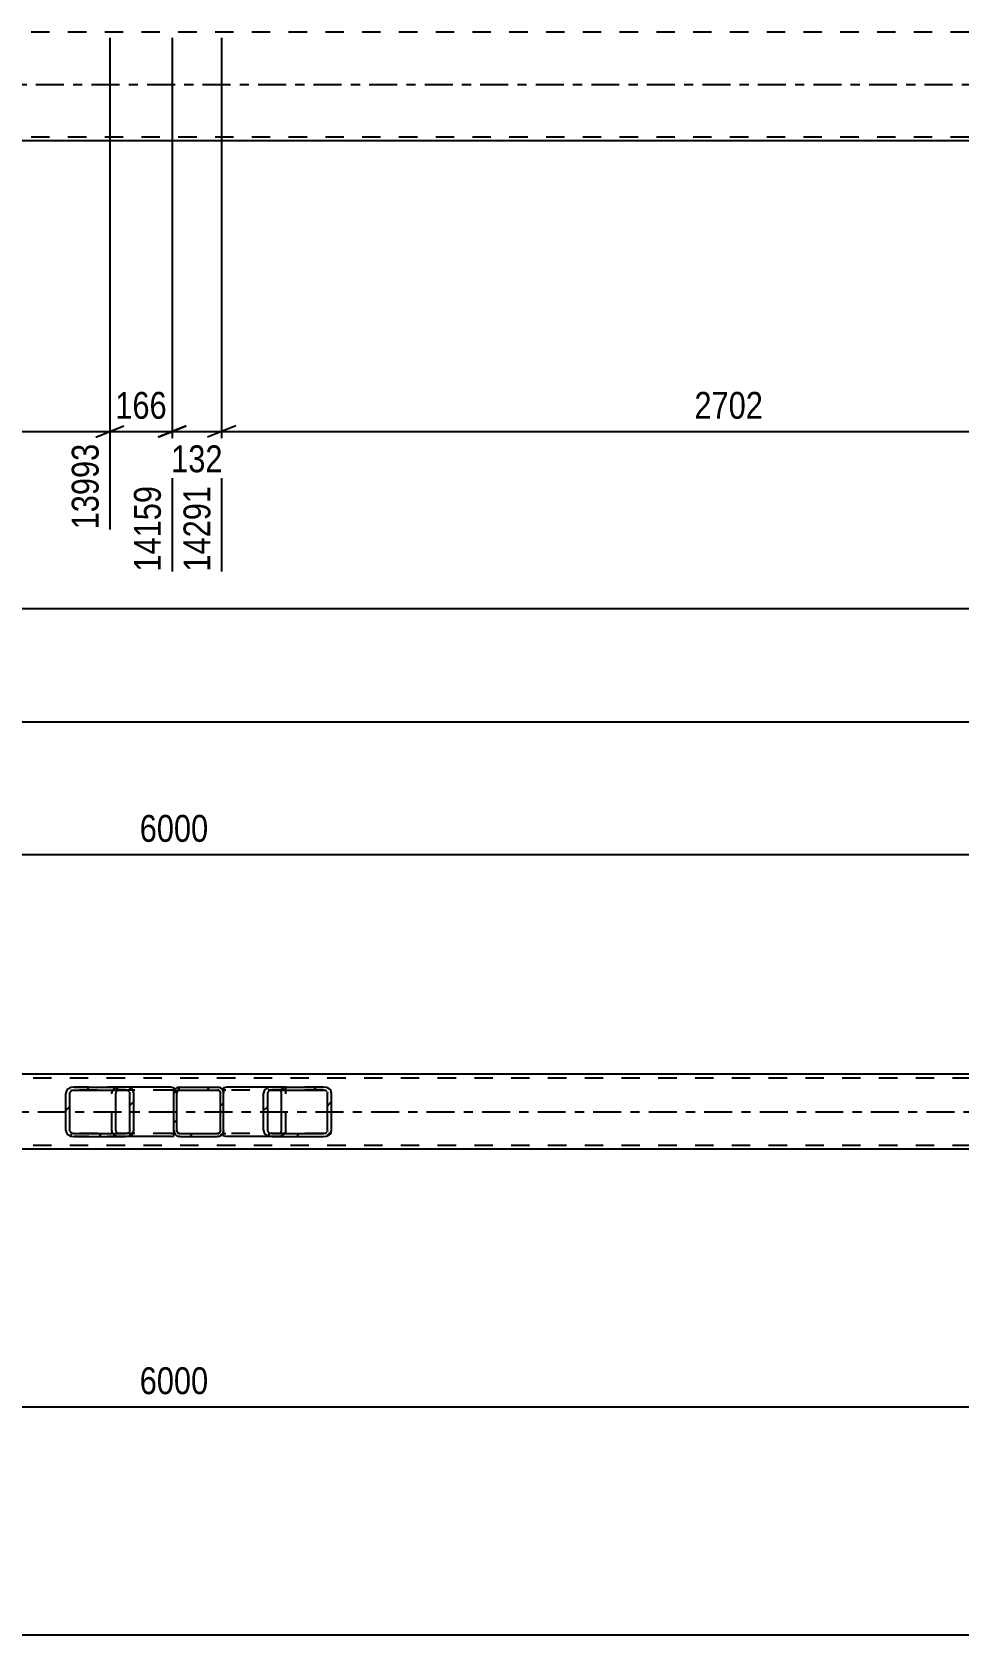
# Model space of a CAD drawing. Header units: millimetres. Extents: x 0 to 1189, y 0 to 841.
# Drawn here: x 588.9 to 687.7, y 387.2 to 558.1 of the extents above; entities that cross this region are included whole.
import ezdxf

# ---------------------------------------------------------------- set-up
doc = ezdxf.new("R2010")
doc.units = ezdxf.units.MM
doc.linetypes.add('DXK_LINE_DOT2', pattern=[3.9198, 1.9599, -1.9599])
doc.linetypes.add('DXK_LINE_DOT3', pattern=[5.9187, 2.979, -0.9799, 0.9799, -0.9799])
doc.styles.add('Arial Narrow', font='ARIALN.TTF', dxfattribs={"height": 0.2})

# ---------------------------------------------------------------- blocks, each defined once
blk = doc.blocks.new('Part-761554296-5138 - 4678')
at = {"color": 7, "linetype": 'DXK_LINE_DOT2'}
for p, q in [((1045.46, 558.05), (115.82, 558.05)), ((1045.46, 546.85), (115.82, 546.85))]:
    blk.add_line(p, q, dxfattribs=at)
at = {"color": 7, "linetype": 'DXK_LINE_DOT3'}
blk.add_line((115.82, 552.45), (1045.46, 552.45), dxfattribs=at)
at = {"color": 2, "linetype": 'Continuous'}
blk.add_line((719.96, 546.45), (492.97, 546.45), dxfattribs=at)
blk = doc.blocks.new('Part-761554296-3735 - 3595')
at = {"linetype": 'Continuous'}
h = blk.add_hatch(dxfattribs=at)
h.set_pattern_fill('', scale=0.7, style=0, pattern_type=0)
h.set_pattern_definition([(45, (599.2035, 440.3552), (-1.57154, 1.57154), [])])
h.paths.add_polyline_path([(598.87, 440.31), (599.2, 440.36), (599.49, 440.49), (599.68, 440.7), (599.75, 440.95), (599.75, 444.95), (599.68, 445.19), (599.49, 445.4), (599.2, 445.54), (598.87, 445.59), (593.38, 445.59), (593.04, 445.54), (592.76, 445.4), (592.56, 445.19), (592.5, 444.95), (592.5, 440.95), (592.56, 440.7), (592.76, 440.49), (593.04, 440.36), (593.38, 440.31)])
h.paths.add_polyline_path([(593.21, 440.65), (593.07, 440.72), (592.97, 440.82), (592.94, 440.95), (592.94, 444.95), (592.97, 445.07), (593.07, 445.17), (593.21, 445.24), (593.38, 445.27), (598.87, 445.27), (599.04, 445.24), (599.18, 445.17), (599.27, 445.07), (599.31, 444.95), (599.31, 440.95), (599.27, 440.82), (599.18, 440.72), (599.04, 440.65), (598.87, 440.63), (593.38, 440.63)])
at = {"color": 2, "linetype": 'Continuous'}
for p, q in [((592.56, 445.19), (592.5, 444.95)), ((592.5, 440.95), (592.5, 444.95)), ((592.94, 444.95), (592.97, 445.07)), ((592.94, 440.95), (592.94, 444.95)), ((593.38, 445.59), (593.04, 445.54)), ((593.21, 445.24), (593.38, 445.27)), ((593.38, 445.59), (598.87, 445.59)), ((593.38, 445.27), (598.87, 445.27)), ((597.87, 445.07), (597.83, 444.95)), ((597.83, 440.95), (597.83, 444.95)), ((598.27, 445.27), (598.1, 445.24)), ((603.76, 445.59), (598.87, 445.59)), ((599.2, 445.54), (598.87, 445.59)), ((598.87, 445.27), (599.04, 445.24)), ((599.27, 445.07), (599.31, 444.95)), ((599.31, 440.95), (599.31, 444.95)), ((599.75, 444.95), (599.68, 445.19)), ((599.75, 440.95), (599.75, 444.95)), ((603.76, 445.59), (604.02, 445.55)), ((604.02, 445.55), (604.02, 445.54)), ((604.02, 445.54), (604.02, 445.4)), ((604.02, 445.4), (604.02, 444.95)), ((592.5, 440.95), (592.56, 440.7)), ((592.97, 440.82), (592.94, 440.95)), ((597.83, 440.95), (597.87, 440.82)), ((599.31, 440.95), (599.27, 440.82)), ((599.68, 440.7), (599.75, 440.95)), ((604.02, 440.34), (604.02, 440.95)), ((593.04, 440.36), (593.38, 440.31)), ((593.38, 440.63), (593.21, 440.65)), ((593.38, 440.63), (598.87, 440.63)), ((593.38, 440.31), (598.87, 440.31)), ((598.1, 440.65), (598.27, 440.63)), ((599.04, 440.65), (598.87, 440.63)), ((598.87, 440.31), (599.2, 440.36)), ((603.76, 440.31), (598.87, 440.31)), ((603.76, 440.31), (604.02, 440.34))]:
    blk.add_line(p, q, dxfattribs=at)
at = {"color": 7, "linetype": 'DXK_LINE_DOT2'}
for p, q in [((598.87, 445.59), (593.38, 445.59)), ((603.76, 445.27), (593.38, 445.27)), ((597.39, 444.95), (597.46, 445.19)), ((597.39, 440.95), (597.39, 444.95)), ((597.93, 445.54), (598.27, 445.59)), ((603.93, 445.24), (603.76, 445.27)), ((604.02, 445.2), (603.93, 445.24)), ((604.02, 445.4), (604.02, 445.2)), ((604.02, 440.95), (604.02, 445.19)), ((597.46, 440.7), (597.39, 440.95)), ((603.76, 440.63), (593.38, 440.63)), ((598.87, 440.31), (593.38, 440.31)), ((598.27, 440.31), (597.93, 440.36)), ((603.76, 440.63), (603.93, 440.65)), ((603.93, 440.65), (604.02, 440.69))]:
    blk.add_line(p, q, dxfattribs=at)
at = {"color": 2, "linetype": 'Continuous'}
for centre, radius, start, end in [((593.24, 444.76), 0.802, 104.5547, 147.5896), ((593.31, 444.85), 0.401, 104.5547, 147.5896), ((598.2, 444.85), 0.401, 104.5547, 147.5896), ((598.93, 444.85), 0.401, 32.4104, 75.4453), ((599, 444.76), 0.802, 32.4104, 75.4453), ((593.24, 441.13), 0.802, 212.4104, 255.4453), ((593.31, 441.04), 0.401, 212.4104, 255.4453), ((598.2, 441.04), 0.401, 212.4104, 255.4453), ((598.93, 441.04), 0.401, 284.5547, 327.5896), ((599, 441.13), 0.802, 284.5547, 327.5896)]:
    blk.add_arc(centre, radius, start, end, dxfattribs=at)
at = {"color": 7, "linetype": 'DXK_LINE_DOT2'}
for centre, start, end in [((598.14, 444.76), 104.5547, 147.5896), ((598.14, 441.13), 212.4104, 255.4453)]:
    blk.add_arc(centre, 0.802, start, end, dxfattribs=at)
blk = doc.blocks.new('Part-761554296-3622 - 3595')
at = {"linetype": 'Continuous'}
h = blk.add_hatch(dxfattribs=at)
h.set_pattern_fill('', scale=0.7, style=0, pattern_type=0)
h.set_pattern_definition([(45, (608.904, 440.3552), (-1.57154, 1.57154), [])])
h.paths.add_polyline_path([(608.66, 440.31), (608.9, 440.36), (609.11, 440.49), (609.25, 440.7), (609.3, 440.95), (609.3, 444.95), (609.25, 445.19), (609.11, 445.4), (608.9, 445.54), (608.66, 445.59), (604.66, 445.59), (604.41, 445.54), (604.21, 445.4), (604.07, 445.19), (604.02, 444.95), (604.02, 440.95), (604.07, 440.7), (604.21, 440.49), (604.41, 440.36), (604.66, 440.31)])
h.paths.add_polyline_path([(604.54, 440.65), (604.43, 440.72), (604.36, 440.82), (604.34, 440.95), (604.34, 444.95), (604.36, 445.07), (604.43, 445.17), (604.54, 445.24), (604.66, 445.27), (608.66, 445.27), (608.78, 445.24), (608.89, 445.17), (608.95, 445.07), (608.98, 444.95), (608.98, 440.95), (608.95, 440.82), (608.89, 440.72), (608.78, 440.65), (608.66, 440.63), (604.66, 440.63)])
at = {"color": 7, "linetype": 'DXK_LINE_DOT2'}
for p, q in [((604.02, 444.95), (604.07, 445.19)), ((604.02, 440.95), (604.02, 444.95)), ((604.36, 445.07), (604.34, 444.95)), ((604.34, 440.95), (604.34, 444.95)), ((604.41, 445.54), (604.66, 445.59)), ((604.66, 445.27), (604.54, 445.24)), ((604.66, 445.59), (608.66, 445.59)), ((604.66, 445.27), (608.66, 445.27)), ((608.66, 445.59), (608.9, 445.54)), ((608.78, 445.24), (608.66, 445.27)), ((608.98, 444.95), (608.95, 445.07)), ((608.98, 440.95), (608.98, 444.95)), ((609.25, 445.19), (609.3, 444.95)), ((609.3, 440.95), (609.3, 444.95)), ((604.07, 440.7), (604.02, 440.95)), ((604.34, 440.95), (604.36, 440.82)), ((608.95, 440.82), (608.98, 440.95)), ((609.3, 440.95), (609.25, 440.7)), ((604.66, 440.31), (604.41, 440.36)), ((604.54, 440.65), (604.66, 440.63)), ((604.66, 440.63), (608.66, 440.63)), ((604.66, 440.31), (608.66, 440.31)), ((608.66, 440.63), (608.78, 440.65)), ((608.9, 440.36), (608.66, 440.31))]:
    blk.add_line(p, q, dxfattribs=at)
at = {"color": 2, "linetype": 'Continuous'}
for p, q in [((604.07, 445.19), (604.02, 444.95)), ((604.02, 440.95), (604.02, 444.95)), ((604.34, 444.95), (604.36, 445.07)), ((604.34, 440.95), (604.34, 444.95)), ((604.66, 445.59), (604.41, 445.54)), ((604.54, 445.24), (604.66, 445.27)), ((604.66, 445.59), (608.66, 445.59)), ((604.66, 445.27), (608.66, 445.27)), ((608.9, 445.54), (608.66, 445.59)), ((608.66, 445.27), (608.78, 445.24)), ((608.95, 445.07), (608.98, 444.95)), ((608.98, 440.95), (608.98, 444.95)), ((609.3, 444.95), (609.25, 445.19)), ((609.3, 440.95), (609.3, 444.95)), ((604.02, 440.95), (604.07, 440.7)), ((604.36, 440.82), (604.34, 440.95)), ((608.98, 440.95), (608.95, 440.82)), ((609.25, 440.7), (609.3, 440.95)), ((604.41, 440.36), (604.66, 440.31)), ((604.66, 440.63), (604.54, 440.65)), ((604.66, 440.63), (608.66, 440.63)), ((604.66, 440.31), (608.66, 440.31)), ((608.78, 440.65), (608.66, 440.63)), ((608.66, 440.31), (608.9, 440.36))]:
    blk.add_line(p, q, dxfattribs=at)
at = {"color": 7, "linetype": 'DXK_LINE_DOT2'}
for centre, radius, start, end in [((604.66, 444.95), 0.64, 112.5, 157.5), ((604.66, 444.95), 0.32, 112.5, 157.5), ((608.66, 444.95), 0.32, 22.5, 67.5), ((608.66, 444.95), 0.64, 22.5, 67.5), ((604.66, 440.95), 0.64, 202.5, 247.5), ((604.66, 440.95), 0.32, 202.5, 247.5), ((608.66, 440.95), 0.32, 292.5, 337.5), ((608.66, 440.95), 0.64, 292.5, 337.5)]:
    blk.add_arc(centre, radius, start, end, dxfattribs=at)
at = {"color": 2, "linetype": 'Continuous'}
for centre, radius, start, end in [((604.66, 444.95), 0.64, 112.5, 157.5), ((604.66, 444.95), 0.32, 112.5, 157.5), ((608.66, 444.95), 0.32, 22.5, 67.5), ((608.66, 444.95), 0.64, 22.5, 67.5), ((604.66, 440.95), 0.64, 202.5, 247.5), ((604.66, 440.95), 0.32, 202.5, 247.5), ((608.66, 440.95), 0.32, 292.5, 337.5), ((608.66, 440.95), 0.64, 292.5, 337.5)]:
    blk.add_arc(centre, radius, start, end, dxfattribs=at)
blk = doc.blocks.new('Part-761554296-3688 - 3595')
at = {"color": 2, "linetype": 'Continuous'}
for p, q in [((1045.66, 446.95), (116.02, 446.95)), ((1040.86, 438.95), (116.02, 438.95))]:
    blk.add_line(p, q, dxfattribs=at)
at = {"color": 7, "linetype": 'DXK_LINE_DOT2'}
for p, q in [((1045.66, 446.55), (116.02, 446.55)), ((1045.66, 439.35), (116.02, 439.35))]:
    blk.add_line(p, q, dxfattribs=at)
at = {"color": 7, "linetype": 'DXK_LINE_DOT3'}
blk.add_line((116.02, 442.95), (1045.66, 442.95), dxfattribs=at)
blk = doc.blocks.new('Part-761554296-3792 - 3595')
at = {"linetype": 'Continuous'}
h = blk.add_hatch(dxfattribs=at)
h.set_pattern_fill('', scale=0.7, style=0, pattern_type=0)
h.set_pattern_definition([(45, (620.278, 440.3552), (-1.57154, 1.57154), [])])
h.paths.add_polyline_path([(619.94, 440.31), (620.28, 440.36), (620.56, 440.49), (620.75, 440.7), (620.82, 440.95), (620.82, 444.95), (620.75, 445.19), (620.56, 445.4), (620.28, 445.54), (619.94, 445.59), (614.45, 445.59), (614.11, 445.54), (613.83, 445.4), (613.64, 445.19), (613.57, 444.95), (613.57, 440.95), (613.64, 440.7), (613.83, 440.49), (614.11, 440.36), (614.45, 440.31)])
h.paths.add_polyline_path([(614.28, 440.65), (614.14, 440.72), (614.05, 440.82), (614.01, 440.95), (614.01, 444.95), (614.05, 445.07), (614.14, 445.17), (614.28, 445.24), (614.45, 445.27), (619.94, 445.27), (620.11, 445.24), (620.25, 445.17), (620.35, 445.07), (620.38, 444.95), (620.38, 440.95), (620.35, 440.82), (620.25, 440.72), (620.11, 440.65), (619.94, 440.63), (614.45, 440.63)])
at = {"color": 2, "linetype": 'Continuous'}
for p, q in [((609.3, 445.55), (609.56, 445.59)), ((609.3, 445.55), (609.3, 444.95)), ((614.45, 445.59), (609.56, 445.59)), ((613.64, 445.19), (613.57, 444.95)), ((613.57, 440.95), (613.57, 444.95)), ((614.01, 444.95), (614.05, 445.07)), ((614.01, 440.95), (614.01, 444.95)), ((614.45, 445.59), (614.11, 445.54)), ((614.28, 445.24), (614.45, 445.27)), ((614.45, 445.59), (619.94, 445.59)), ((614.45, 445.27), (619.94, 445.27)), ((615.22, 445.24), (615.05, 445.27)), ((615.49, 444.95), (615.45, 445.07)), ((615.49, 440.95), (615.49, 444.95)), ((620.28, 445.54), (619.94, 445.59)), ((619.94, 445.27), (620.11, 445.24)), ((620.35, 445.07), (620.38, 444.95)), ((620.38, 440.95), (620.38, 444.95)), ((620.82, 444.95), (620.75, 445.19)), ((620.82, 440.95), (620.82, 444.95)), ((609.3, 440.36), (609.3, 440.95)), ((613.57, 440.95), (613.64, 440.7)), ((614.05, 440.82), (614.01, 440.95)), ((615.45, 440.82), (615.49, 440.95)), ((620.38, 440.95), (620.35, 440.82)), ((620.75, 440.7), (620.82, 440.95)), ((609.3, 440.34), (609.3, 440.36)), ((609.56, 440.31), (609.3, 440.34)), ((614.45, 440.31), (609.56, 440.31)), ((614.11, 440.36), (614.45, 440.31)), ((614.45, 440.63), (614.28, 440.65)), ((614.45, 440.63), (619.94, 440.63)), ((614.45, 440.31), (619.94, 440.31)), ((615.05, 440.63), (615.22, 440.65)), ((620.11, 440.65), (619.94, 440.63)), ((619.94, 440.31), (620.28, 440.36))]:
    blk.add_line(p, q, dxfattribs=at)
at = {"color": 7, "linetype": 'DXK_LINE_DOT2'}
for p, q in [((609.3, 445.55), (609.3, 445.2)), ((609.39, 445.24), (609.3, 445.2)), ((609.3, 440.49), (609.3, 444.95)), ((609.56, 445.27), (609.39, 445.24)), ((619.94, 445.27), (609.56, 445.27)), ((619.94, 445.59), (614.45, 445.59)), ((615.05, 445.59), (615.38, 445.54)), ((615.86, 445.19), (615.93, 444.95)), ((615.93, 440.95), (615.93, 444.95)), ((615.93, 440.95), (615.86, 440.7)), ((609.3, 440.69), (609.39, 440.65)), ((609.39, 440.65), (609.56, 440.63)), ((619.94, 440.63), (609.56, 440.63)), ((615.05, 440.31), (614.45, 440.31)), ((615.38, 440.36), (615.05, 440.31)), ((615.05, 440.31), (619.94, 440.31))]:
    blk.add_line(p, q, dxfattribs=at)
at = {"color": 2, "linetype": 'Continuous'}
for centre, radius, start, end in [((614.32, 444.76), 0.802, 104.5547, 147.5895), ((614.38, 444.85), 0.401, 104.5547, 147.5895), ((615.11, 444.85), 0.401, 32.4105, 75.4453), ((620.01, 444.85), 0.401, 32.4105, 75.4453), ((620.08, 444.76), 0.802, 32.4105, 75.4453), ((614.32, 441.13), 0.802, 212.4105, 255.4453), ((614.38, 441.04), 0.401, 212.4105, 255.4453), ((615.11, 441.04), 0.401, 284.5547, 327.5895), ((620.01, 441.04), 0.401, 284.5547, 327.5895), ((620.08, 441.13), 0.802, 284.5547, 327.5895)]:
    blk.add_arc(centre, radius, start, end, dxfattribs=at)
at = {"color": 7, "linetype": 'DXK_LINE_DOT2'}
for centre, start, end in [((615.18, 444.76), 32.4105, 75.4453), ((615.18, 441.13), 284.5547, 327.5895)]:
    blk.add_arc(centre, 0.802, start, end, dxfattribs=at)
blk = doc.blocks.new('StraightDimension-761554296-23283 - 4678')
at = {"color": 7, "linetype": 'Continuous'}
for p, q in [((597.19, 557.45), (597.19, 505.04)), ((603.82, 557.45), (603.82, 500.54)), ((595.69, 514.88), (598.69, 516.08)), ((605.32, 516.08), (602.32, 514.88)), ((597.19, 515.48), (603.82, 515.48))]:
    blk.add_line(p, q, dxfattribs=at)
at = {"color": 0}
blk.add_wipeout([(603.85, 516.23), (603.85, 520.43), (597.17, 520.43), (597.17, 516.23)], dxfattribs=at)
at = {"color": 0, "linetype": 'Continuous'}
blk.add_wipeout([(603.22, 510.28), (599.02, 510.28), (599.02, 499.94), (603.22, 499.94)], dxfattribs=at)
at = {"color": 3, "style": 'Arial Narrow'}
blk.add_text('166', height=2.863, dxfattribs=at).set_placement((597.77, 516.83))
at = {"color": 3, "linetype": 'Continuous', "style": 'Arial Narrow'}
blk.add_text('14159', height=2.863, rotation=90.0002, dxfattribs=at).set_placement((602.62, 500.54))
blk = doc.blocks.new('StraightDimension-761554296-5999 - 4678')
at = {"color": 7, "linetype": 'Continuous'}
blk.add_line((102.65, 496.6), (1046.46, 496.6), dxfattribs=at)
blk = doc.blocks.new('StraightDimension-761554296-23281 - 4678')
at = {"color": 7, "linetype": 'Continuous'}
for p, q in [((609.1, 557.45), (609.1, 500.54)), ((717.19, 557.45), (717.19, 505.04)), ((610.6, 516.08), (607.6, 514.88)), ((715.69, 514.88), (718.69, 516.08)), ((609.1, 515.48), (717.19, 515.48))]:
    blk.add_line(p, q, dxfattribs=at)
at = {"color": 0}
blk.add_wipeout([(667.4, 516.23), (667.4, 520.43), (658.89, 520.43), (658.89, 516.23)], dxfattribs=at)
at = {"color": 0, "linetype": 'Continuous'}
blk.add_wipeout([(716.59, 514.78), (712.39, 514.78), (712.39, 504.44), (716.59, 504.44)], dxfattribs=at)
at = {"color": 3, "style": 'Arial Narrow'}
blk.add_text('2702', height=2.863, dxfattribs=at).set_placement((659.49, 516.83))
at = {"color": 3, "linetype": 'Continuous', "style": 'Arial Narrow'}
blk.add_text('16993', height=2.863, rotation=90.0002, dxfattribs=at).set_placement((715.99, 505.04))
blk = doc.blocks.new('StraightDimension-761554296-23282 - 4678')
at = {"color": 7, "linetype": 'Continuous'}
for p, q in [((603.82, 557.45), (603.82, 500.54)), ((609.1, 557.45), (609.1, 500.54)), ((602.32, 514.88), (605.32, 516.08)), ((610.6, 516.08), (607.6, 514.88)), ((603.82, 515.48), (609.1, 515.48))]:
    blk.add_line(p, q, dxfattribs=at)
at = {"color": 0}
blk.add_wipeout([(609.8, 510.53), (609.8, 514.73), (603.12, 514.73), (603.12, 510.53)], dxfattribs=at)
at = {"color": 0, "linetype": 'Continuous'}
blk.add_wipeout([(608.5, 510.28), (604.3, 510.28), (604.3, 499.94), (608.5, 499.94)], dxfattribs=at)
at = {"color": 3, "style": 'Arial Narrow'}
blk.add_text('132', height=2.863, dxfattribs=at).set_placement((603.72, 511.13))
at = {"color": 3, "linetype": 'Continuous', "style": 'Arial Narrow'}
blk.add_text('14291', height=2.863, rotation=90.0002, dxfattribs=at).set_placement((607.9, 500.54))
blk = doc.blocks.new('StraightDimension-761554296-23284 - 4678')
at = {"color": 7, "linetype": 'Continuous'}
for p, q in [((489.1, 557.45), (489.1, 500.54)), ((597.19, 557.45), (597.19, 505.04)), ((490.6, 516.08), (487.6, 514.88)), ((595.69, 514.88), (598.69, 516.08)), ((489.1, 515.48), (597.19, 515.48))]:
    blk.add_line(p, q, dxfattribs=at)
at = {"color": 0}
blk.add_wipeout([(547.4, 516.23), (547.4, 520.43), (538.89, 520.43), (538.89, 516.23)], dxfattribs=at)
at = {"color": 0, "linetype": 'Continuous'}
blk.add_wipeout([(596.59, 514.78), (592.39, 514.78), (592.39, 504.44), (596.59, 504.44)], dxfattribs=at)
at = {"color": 3, "style": 'Arial Narrow'}
blk.add_text('2702', height=2.863, dxfattribs=at).set_placement((539.49, 516.83))
at = {"color": 3, "linetype": 'Continuous', "style": 'Arial Narrow'}
blk.add_text('13993', height=2.863, rotation=90.0002, dxfattribs=at).set_placement((595.99, 505.04))
blk = doc.blocks.new('StraightDimension-761554296-3870 - 3595')
at = {"color": 7, "linetype": 'Continuous'}
blk.add_line((102.12, 387.18), (1046.66, 387.18), dxfattribs=at)
blk = doc.blocks.new('StraightDimension-761554296-3984 - 3595')
at = {"color": 7, "linetype": 'Continuous'}
blk.add_line((484.03, 470.38), (724.02, 470.38), dxfattribs=at)
at = {"color": 0}
blk.add_wipeout([(608.28, 471.13), (608.28, 475.33), (599.77, 475.33), (599.77, 471.13)], dxfattribs=at)
at = {"color": 3, "style": 'Arial Narrow'}
blk.add_text('6000', height=2.863, dxfattribs=at).set_placement((600.37, 471.73))
blk = doc.blocks.new('StraightDimension-761554296-10659 - 3595')
at = {"color": 7, "linetype": 'Continuous'}
blk.add_line((103.12, 484.51), (1045.66, 484.51), dxfattribs=at)
blk = doc.blocks.new('StraightDimension-761554296-18072 - 3595')
at = {"color": 7, "linetype": 'Continuous'}
blk.add_line((484.03, 411.5), (724.02, 411.5), dxfattribs=at)
at = {"color": 0}
blk.add_wipeout([(608.28, 412.25), (608.28, 416.45), (599.77, 416.45), (599.77, 412.25)], dxfattribs=at)
at = {"color": 3, "style": 'Arial Narrow'}
blk.add_text('6000', height=2.863, dxfattribs=at).set_placement((600.37, 412.85))

msp = doc.modelspace()

# ---------------------------------------------------------------- block references
for name in ['Part-761554296-5138 - 4678', 'StraightDimension-761554296-3984 - 3595', 'Part-761554296-3688 - 3595', 'Part-761554296-3735 - 3595', 'Part-761554296-3622 - 3595', 'Part-761554296-3792 - 3595', 'StraightDimension-761554296-3870 - 3595']:
    msp.add_blockref(name, (0, 0))

# ---------------------------------------------------------------- next in the draw order: block references
for name in ['StraightDimension-761554296-23283 - 4678', 'StraightDimension-761554296-10659 - 3595']:
    msp.add_blockref(name, (0, 0))

# ---------------------------------------------------------------- next in the draw order: block references
for name in ['StraightDimension-761554296-5999 - 4678', 'StraightDimension-761554296-18072 - 3595']:
    msp.add_blockref(name, (0, 0))

# ---------------------------------------------------------------- next in the draw order: block references
for name in ['StraightDimension-761554296-23284 - 4678', 'StraightDimension-761554296-23281 - 4678']:
    msp.add_blockref(name, (0, 0))

# ---------------------------------------------------------------- next in the draw order: block references
msp.add_blockref('StraightDimension-761554296-23282 - 4678', (0, 0))

doc.saveas('drawing.dxf')
